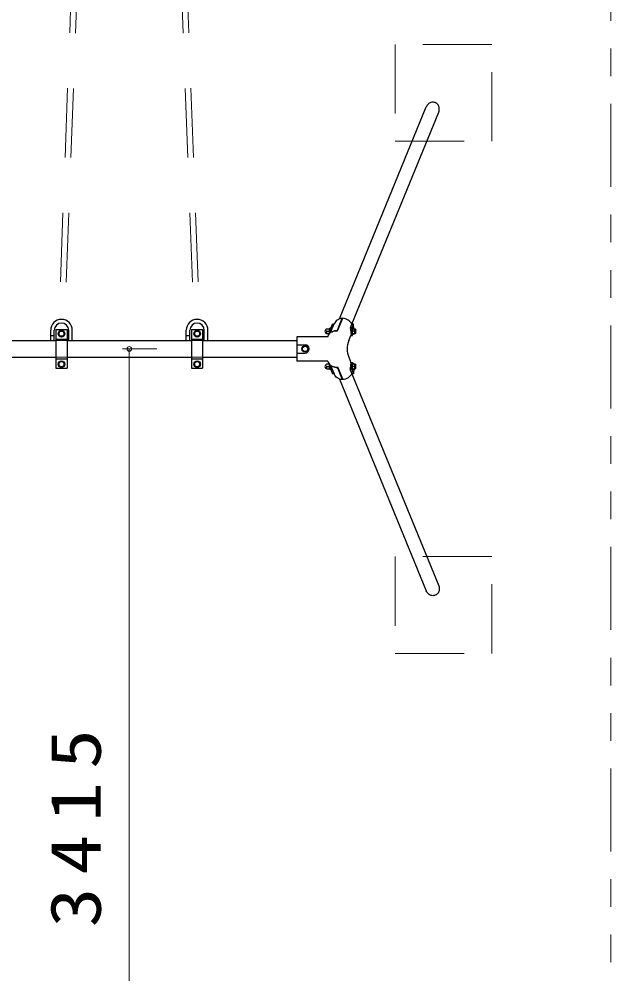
# Model space of a CAD drawing. Units: millimetres on the paper, with parts at other scales. Extents: x 197 to 617, y 140 to 437.
# Drawn here: x 557.91 to 579.29, y 262.04 to 296.52 of the extents above; entities that cross this region are included whole.
import ezdxf

# ---------------------------------------------------------------- set-up
doc = ezdxf.new("R2010")
doc.units = ezdxf.units.MM
doc.linetypes.add('USER1', pattern=[4.5, 2.5, -2])
doc.linetypes.add('USER3', pattern=[8, 3, -1, 1, -1, 1, -1])
doc.layers.add('線', color=2, linetype='Continuous', lineweight=25)
doc.layers.add('補助', color=2, linetype='Continuous', lineweight=13)
doc.styles.add('ＭＳ ゴシック', font='')
doc.styles.get('ＭＳ ゴシック').set_extended_font_data('MS Gothic')

# ---------------------------------------------------------------- blocks, each defined once
blk = doc.blocks.new('dimension_origin')
at = {"color": 0, "linetype": 'Continuous', "lineweight": -2}
blk.add_circle((0, 0), 1.25, dxfattribs=at)

msp = doc.modelspace()

# ---------------------------------------------------------------- linework, layer by layer
at = {"layer": '線', "color": 4, "linetype": 'USER1', "lineweight": 13}
for p, q in [((559.832, 298.518), (559.337, 285.284)), ((560.042, 298.511), (559.547, 285.276)), ((563.743, 298.511), (564.237, 285.276)), ((563.952, 298.518), (564.447, 285.284)), ((559.242, 284.908), (559.642, 284.908)), ((564.142, 284.908), (564.542, 284.908)), ((559.242, 284.303), (559.642, 284.303)), ((564.142, 284.303), (564.542, 284.303))]:
    msp.add_line(p, q, dxfattribs=at)
at = {"layer": '線', "color": 7}
for p, q in [((569.49, 285.692), (572.621, 293.344)), ((569.937, 285.501), (573.071, 293.16)), ((569.166, 285.199), (569.292, 285.507)), ((569.989, 285.501), (569.934, 285.501)), ((570.001, 285.336), (569.989, 285.501)), ((553.242, 284.908), (559.242, 284.908)), ((559.642, 284.908), (564.142, 284.908)), ((564.542, 284.908), (567.942, 284.908)), ((567.942, 285.045), (567.942, 284.165)), ((569.059, 285.045), (567.942, 285.045)), ((569.059, 285.045), (569.085, 285.107)), ((569.824, 284.907), (569.9, 285.093)), ((569.9, 285.093), (569.942, 285.093)), ((569.959, 285.104), (569.967, 285.121)), ((567.942, 284.755), (568.242, 284.755)), ((553.242, 284.303), (559.242, 284.303)), ((559.642, 284.303), (564.142, 284.303)), ((564.542, 284.303), (567.942, 284.303)), ((567.942, 284.455), (568.242, 284.455)), ((569.059, 284.165), (567.942, 284.165)), ((569.059, 284.165), (569.085, 284.104)), ((569.824, 284.304), (569.9, 284.118)), ((569.166, 284.012), (569.292, 283.704)), ((569.9, 284.118), (569.942, 284.118)), ((569.959, 284.107), (569.967, 284.089)), ((570.001, 283.874), (569.989, 283.71)), ((569.289, 283.71), (569.234, 283.71)), ((569.49, 283.519), (572.621, 275.866)), ((569.989, 283.71), (569.934, 283.71)), ((569.937, 283.71), (573.071, 276.05))]:
    msp.add_line(p, q, dxfattribs=at)
at = {"layer": '線'}
for p, q in [((569.41, 285.283), (569.585, 285.712)), ((569.419, 285.255), (569.606, 285.712)), ((569.588, 285.669), (569.585, 285.712)), ((559.052, 284.908), (559.052, 285.28)), ((559.182, 284.908), (559.182, 285.28)), ((559.242, 285.305), (559.642, 285.305)), ((559.242, 285.305), (559.242, 283.905)), ((559.443, 285.265), (559.348, 285.211)), ((559.348, 285.211), (559.348, 285.101)), ((559.538, 285.211), (559.443, 285.265)), ((559.538, 285.101), (559.538, 285.211)), ((559.642, 285.305), (559.642, 283.905)), ((559.702, 284.908), (559.702, 285.28)), ((559.832, 284.908), (559.832, 285.28)), ((563.952, 284.908), (563.952, 285.28)), ((564.082, 284.908), (564.082, 285.28)), ((564.142, 285.305), (564.542, 285.305)), ((564.142, 285.305), (564.142, 283.905)), ((564.343, 285.265), (564.248, 285.211)), ((564.248, 285.211), (564.248, 285.101)), ((564.438, 285.211), (564.343, 285.265)), ((564.438, 285.101), (564.438, 285.211)), ((564.542, 285.305), (564.542, 283.905)), ((564.602, 284.908), (564.602, 285.28)), ((564.732, 284.908), (564.732, 285.28)), ((569.034, 285.241), (569.122, 285.241)), ((569.044, 285.336), (569.132, 285.336)), ((569.161, 285.349), (569.141, 285.349)), ((569.18, 285.361), (569.17, 285.361)), ((569.184, 285.379), (569.234, 285.501)), ((569.289, 285.501), (569.234, 285.501)), ((569.884, 285.379), (569.934, 285.501)), ((569.939, 285.379), (569.989, 285.501)), ((569.974, 285.361), (569.949, 285.361)), ((569.955, 285.241), (569.964, 285.336)), ((569.964, 285.146), (569.955, 285.241)), ((570.022, 285.241), (569.955, 285.241)), ((569.964, 285.336), (570.043, 285.336)), ((570.043, 285.336), (570.051, 285.336)), ((570.051, 285.336), (570.056, 285.329)), ((559.182, 285.08), (559.052, 285.08)), ((559.263, 284.963), (559.623, 284.963)), ((559.348, 285.101), (559.443, 285.046)), ((559.443, 285.046), (559.538, 285.101)), ((564.082, 285.08), (563.952, 285.08)), ((564.163, 284.963), (564.523, 284.963)), ((564.248, 285.101), (564.343, 285.046)), ((564.343, 285.046), (564.438, 285.101)), ((569.11, 285.146), (569.044, 285.146)), ((569.974, 285.121), (569.949, 285.121)), ((570.043, 285.146), (569.964, 285.146)), ((570.051, 285.146), (570.043, 285.146)), ((570.051, 285.146), (570.057, 285.155)), ((568.133, 284.605), (568.187, 284.7)), ((568.187, 284.51), (568.133, 284.605)), ((568.187, 284.7), (568.297, 284.7)), ((568.297, 284.51), (568.187, 284.51)), ((568.297, 284.7), (568.352, 284.605)), ((568.352, 284.605), (568.297, 284.51)), ((559.262, 284.247), (559.622, 284.247)), ((559.442, 284.165), (559.347, 284.11)), ((559.537, 284.11), (559.442, 284.165)), ((564.162, 284.247), (564.522, 284.247)), ((564.342, 284.165), (564.247, 284.11)), ((564.437, 284.11), (564.342, 284.165)), ((559.242, 283.905), (559.642, 283.905)), ((559.347, 284.11), (559.347, 284)), ((559.347, 284), (559.442, 283.945)), ((559.442, 283.945), (559.537, 284)), ((559.537, 284), (559.537, 284.11)), ((564.142, 283.905), (564.542, 283.905)), ((564.247, 284.11), (564.247, 284)), ((564.247, 284), (564.342, 283.945)), ((564.342, 283.945), (564.437, 284)), ((564.437, 284), (564.437, 284.11)), ((569.034, 283.969), (569.122, 283.969)), ((569.044, 284.064), (569.11, 284.064)), ((569.132, 283.874), (569.044, 283.874)), ((569.161, 283.862), (569.141, 283.862)), ((569.18, 283.849), (569.17, 283.849)), ((569.184, 283.831), (569.234, 283.71)), ((569.41, 283.928), (569.585, 283.499)), ((569.419, 283.956), (569.606, 283.499)), ((569.884, 283.831), (569.934, 283.71)), ((569.939, 283.831), (569.989, 283.71)), ((569.974, 284.089), (569.949, 284.089)), ((569.974, 283.849), (569.949, 283.849)), ((569.955, 283.969), (569.964, 284.064)), ((569.964, 283.874), (569.955, 283.969)), ((570.022, 283.969), (569.955, 283.969)), ((569.964, 284.064), (570.043, 284.064)), ((570.043, 283.874), (569.964, 283.874)), ((570.043, 284.064), (570.051, 284.064)), ((570.051, 283.874), (570.043, 283.874)), ((570.051, 284.064), (570.056, 284.057)), ((570.051, 283.874), (570.057, 283.882)), ((569.588, 283.541), (569.585, 283.499))]:
    msp.add_line(p, q, dxfattribs=at)
at = {"layer": '線', "linetype": 'USER3', "lineweight": 13}
msp.add_lwpolyline([(533.192, 250.455), (579.292, 250.455), (579.292, 318.755), (533.192, 318.755)], close=True, dxfattribs=at)
at = {"layer": '線', "color": 4, "linetype": 'USER1', "lineweight": 13}
for points in [[(571.492, 292.105), (574.992, 292.105), (574.992, 295.605), (571.492, 295.605)], [(571.492, 273.605), (574.992, 273.605), (574.992, 277.105), (571.492, 277.105)]]:
    msp.add_lwpolyline(points, close=True, dxfattribs=at)
at = {"layer": '線', "color": 7}
for points in [[(573.071, 293.16), (573.082, 293.193), (573.089, 293.228), (573.092, 293.262), (573.091, 293.297), (573.086, 293.33), (573.077, 293.363), (573.063, 293.393), (573.046, 293.421), (573.026, 293.446), (573.002, 293.468), (572.976, 293.486), (572.947, 293.5), (572.917, 293.51), (572.886, 293.516), (572.853, 293.517), (572.821, 293.513), (572.789, 293.505), (572.758, 293.493), (572.729, 293.476), (572.702, 293.456), (572.677, 293.432), (572.655, 293.405), (572.636, 293.376), (572.621, 293.344)], [(569.585, 285.712), (569.537, 285.705), (569.49, 285.692), (569.446, 285.673), (569.406, 285.649), (569.37, 285.619), (569.338, 285.586), (569.312, 285.548), (569.292, 285.507)], [(569.934, 285.501), (569.908, 285.543), (569.876, 285.582), (569.839, 285.617), (569.798, 285.647), (569.754, 285.672), (569.706, 285.691), (569.656, 285.705), (569.606, 285.712)], [(569.942, 285.093), (569.947, 285.094), (569.951, 285.096), (569.956, 285.099), (569.959, 285.104)], [(569.942, 284.118), (569.945, 284.117), (569.948, 284.116), (569.951, 284.115), (569.954, 284.113), (569.957, 284.11), (569.959, 284.107)], [(569.585, 283.499), (569.537, 283.506), (569.49, 283.519), (569.446, 283.538), (569.406, 283.562), (569.37, 283.591), (569.338, 283.625), (569.312, 283.663), (569.292, 283.704)], [(569.934, 283.71), (569.908, 283.668), (569.876, 283.629), (569.839, 283.594), (569.798, 283.564), (569.754, 283.539), (569.706, 283.519), (569.656, 283.506), (569.606, 283.499)], [(573.071, 276.05), (573.082, 276.017), (573.089, 275.983), (573.092, 275.949), (573.091, 275.914), (573.086, 275.88), (573.077, 275.848), (573.063, 275.818), (573.046, 275.79), (573.026, 275.764), (573.002, 275.743), (572.976, 275.724), (572.947, 275.71), (572.917, 275.7), (572.886, 275.695), (572.853, 275.694), (572.821, 275.698), (572.789, 275.706), (572.758, 275.718), (572.729, 275.734), (572.702, 275.755), (572.677, 275.779), (572.655, 275.805), (572.636, 275.835), (572.621, 275.866)]]:
    msp.add_lwpolyline(points, dxfattribs=at)
at = {"layer": '線'}
for points in [[(569.027, 285.217), (569.027, 285.229), (569.026, 285.241), (569.027, 285.254), (569.027, 285.266)], [(569.043, 285.146), (569.042, 285.147), (569.04, 285.149), (569.038, 285.151), (569.037, 285.154), (569.035, 285.158), (569.033, 285.163), (569.032, 285.169), (569.031, 285.175), (569.03, 285.181), (569.029, 285.187), (569.028, 285.194), (569.027, 285.201), (569.027, 285.207), (569.027, 285.213), (569.027, 285.219), (569.028, 285.225), (569.028, 285.23), (569.029, 285.234), (569.03, 285.237), (569.031, 285.239), (569.033, 285.241), (569.034, 285.241)], [(569.086, 285.107), (569.109, 285.144), (569.139, 285.177), (569.175, 285.205), (569.217, 285.228), (569.263, 285.245), (569.313, 285.255), (569.365, 285.258), (569.419, 285.255)], [(569.127, 285.166), (569.126, 285.178), (569.124, 285.191), (569.123, 285.206), (569.122, 285.221), (569.122, 285.237), (569.122, 285.253), (569.123, 285.268), (569.123, 285.283), (569.125, 285.297), (569.126, 285.31), (569.128, 285.321), (569.13, 285.331), (569.133, 285.339), (569.135, 285.344), (569.138, 285.348), (569.141, 285.349)], [(569.151, 285.188), (569.15, 285.204), (569.15, 285.221), (569.149, 285.239), (569.149, 285.256), (569.15, 285.273), (569.151, 285.289), (569.152, 285.305), (569.154, 285.319), (569.156, 285.331), (569.159, 285.342), (569.161, 285.35), (569.164, 285.356), (569.167, 285.36), (569.17, 285.361)], [(569.239, 285.237), (569.319, 285.27), (569.41, 285.283)], [(569.949, 285.121), (569.946, 285.123), (569.944, 285.126), (569.941, 285.131), (569.939, 285.138), (569.936, 285.146), (569.934, 285.157), (569.933, 285.168), (569.931, 285.181), (569.93, 285.196), (569.929, 285.21), (569.928, 285.226), (569.928, 285.241), (569.928, 285.257), (569.929, 285.273), (569.93, 285.287), (569.931, 285.301), (569.933, 285.315), (569.934, 285.326), (569.936, 285.337), (569.939, 285.345), (569.941, 285.352), (569.944, 285.357), (569.946, 285.36), (569.949, 285.361)], [(569.986, 285.146), (569.984, 285.138), (569.982, 285.131), (569.979, 285.126), (569.977, 285.123), (569.974, 285.121), (569.971, 285.122), (569.968, 285.126), (569.966, 285.131), (569.963, 285.137), (569.961, 285.146), (569.959, 285.157), (569.957, 285.168), (569.956, 285.181), (569.954, 285.196), (569.954, 285.21), (569.953, 285.226), (569.953, 285.241), (569.953, 285.257), (569.954, 285.273), (569.954, 285.287), (569.956, 285.302), (569.957, 285.315), (569.959, 285.326), (569.961, 285.337), (569.963, 285.345), (569.966, 285.352), (569.968, 285.357), (569.971, 285.36), (569.974, 285.361), (569.977, 285.36), (569.979, 285.357), (569.982, 285.352), (569.984, 285.345), (569.986, 285.336)], [(570.032, 285.336), (570.033, 285.336), (570.035, 285.334), (570.036, 285.332), (570.037, 285.329), (570.038, 285.325), (570.038, 285.32), (570.039, 285.314), (570.039, 285.308), (570.039, 285.302), (570.039, 285.296), (570.038, 285.289), (570.037, 285.282), (570.037, 285.276), (570.035, 285.27), (570.034, 285.264), (570.033, 285.258), (570.031, 285.253), (570.029, 285.249), (570.028, 285.246), (570.026, 285.244), (570.024, 285.242), (570.023, 285.241)], [(570.032, 285.146), (570.033, 285.147), (570.035, 285.149), (570.036, 285.151), (570.037, 285.154), (570.038, 285.158), (570.038, 285.163), (570.039, 285.169), (570.039, 285.175), (570.039, 285.181), (570.039, 285.187), (570.038, 285.194), (570.037, 285.201), (570.037, 285.207), (570.035, 285.213), (570.034, 285.219), (570.033, 285.225), (570.031, 285.23), (570.029, 285.234), (570.028, 285.237), (570.026, 285.239), (570.024, 285.241), (570.023, 285.241)], [(569.913, 285.152), (569.913, 285.144), (569.914, 285.136), (569.915, 285.129), (569.917, 285.121), (569.919, 285.115), (569.922, 285.109), (569.925, 285.104), (569.929, 285.1), (569.932, 285.096), (569.936, 285.094), (569.94, 285.093), (569.945, 285.093), (569.949, 285.094), (569.952, 285.097), (569.956, 285.1), (569.959, 285.104)], [(569.027, 283.945), (569.027, 283.957), (569.026, 283.969), (569.027, 283.981), (569.027, 283.994)], [(569.043, 283.874), (569.042, 283.875), (569.04, 283.876), (569.038, 283.879), (569.037, 283.882), (569.035, 283.886), (569.033, 283.891), (569.032, 283.896), (569.031, 283.902), (569.03, 283.909), (569.029, 283.915), (569.028, 283.922), (569.027, 283.928), (569.027, 283.935), (569.027, 283.941), (569.027, 283.947), (569.028, 283.952), (569.028, 283.957), (569.029, 283.961), (569.03, 283.965), (569.031, 283.967), (569.033, 283.969), (569.034, 283.969)], [(569.086, 284.104), (569.109, 284.066), (569.139, 284.033), (569.175, 284.005), (569.217, 283.983), (569.263, 283.966), (569.313, 283.956), (569.365, 283.952), (569.419, 283.956)], [(569.141, 283.862), (569.138, 283.863), (569.135, 283.866), (569.133, 283.872), (569.13, 283.88), (569.128, 283.889), (569.126, 283.901), (569.125, 283.914), (569.123, 283.928), (569.123, 283.943), (569.122, 283.958), (569.122, 283.974), (569.122, 283.99), (569.123, 284.005), (569.124, 284.019), (569.126, 284.033), (569.127, 284.045)], [(569.17, 283.849), (569.167, 283.85), (569.164, 283.854), (569.161, 283.86), (569.159, 283.869), (569.156, 283.879), (569.154, 283.892), (569.152, 283.906), (569.151, 283.921), (569.15, 283.938), (569.149, 283.955), (569.149, 283.972), (569.15, 283.989), (569.15, 284.006), (569.151, 284.022)], [(569.239, 283.974), (569.319, 283.941), (569.41, 283.928)], [(569.913, 284.059), (569.913, 284.067), (569.914, 284.075), (569.915, 284.082), (569.917, 284.089), (569.919, 284.096), (569.922, 284.102), (569.925, 284.107), (569.929, 284.111), (569.932, 284.114), (569.936, 284.116), (569.94, 284.117), (569.944, 284.117), (569.948, 284.116), (569.952, 284.114), (569.956, 284.111), (569.959, 284.107)], [(569.949, 283.849), (569.946, 283.85), (569.944, 283.853), (569.941, 283.858), (569.939, 283.865), (569.936, 283.874), (569.934, 283.884), (569.933, 283.896), (569.931, 283.909), (569.93, 283.923), (569.929, 283.938), (569.928, 283.954), (569.928, 283.969), (569.928, 283.985), (569.929, 284), (569.93, 284.015), (569.931, 284.029), (569.933, 284.042), (569.934, 284.054), (569.936, 284.064), (569.939, 284.073), (569.941, 284.08), (569.944, 284.085), (569.946, 284.088), (569.949, 284.089)], [(569.986, 283.874), (569.984, 283.865), (569.982, 283.858), (569.979, 283.853), (569.977, 283.85), (569.974, 283.849), (569.971, 283.85), (569.968, 283.853), (569.966, 283.858), (569.963, 283.865), (569.961, 283.874), (569.959, 283.884), (569.957, 283.896), (569.956, 283.909), (569.954, 283.923), (569.954, 283.938), (569.953, 283.954), (569.953, 283.969), (569.953, 283.985), (569.954, 284), (569.954, 284.015), (569.956, 284.029), (569.957, 284.042), (569.959, 284.054), (569.961, 284.065), (569.963, 284.073), (569.966, 284.08), (569.968, 284.085), (569.971, 284.088), (569.974, 284.089), (569.977, 284.088), (569.979, 284.085), (569.982, 284.08), (569.984, 284.073), (569.986, 284.064)], [(570.032, 284.064), (570.033, 284.064), (570.035, 284.062), (570.036, 284.06), (570.037, 284.056), (570.038, 284.052), (570.038, 284.047), (570.039, 284.042), (570.039, 284.036), (570.039, 284.03), (570.039, 284.023), (570.038, 284.017), (570.037, 284.01), (570.037, 284.004), (570.035, 283.997), (570.034, 283.991), (570.033, 283.986), (570.031, 283.981), (570.029, 283.977), (570.028, 283.974), (570.026, 283.971), (570.024, 283.97), (570.023, 283.969)], [(570.032, 283.874), (570.033, 283.875), (570.035, 283.876), (570.036, 283.879), (570.037, 283.882), (570.038, 283.886), (570.038, 283.891), (570.039, 283.896), (570.039, 283.902), (570.039, 283.909), (570.039, 283.915), (570.038, 283.922), (570.037, 283.928), (570.037, 283.935), (570.035, 283.941), (570.034, 283.947), (570.033, 283.952), (570.031, 283.957), (570.029, 283.961), (570.028, 283.965), (570.026, 283.967), (570.024, 283.969), (570.023, 283.969)]]:
    msp.add_lwpolyline(points, dxfattribs=at)
for points in [[(570.053, 285.151), (570.051, 285.152), (570.05, 285.153), (570.048, 285.155), (570.047, 285.157), (570.046, 285.16), (570.045, 285.164), (570.044, 285.168), (570.042, 285.173), (570.041, 285.178), (570.041, 285.184), (570.04, 285.19), (570.039, 285.196), (570.038, 285.203), (570.038, 285.211), (570.037, 285.218), (570.037, 285.226), (570.037, 285.234), (570.037, 285.241), (570.037, 285.249), (570.037, 285.257), (570.037, 285.265), (570.038, 285.272), (570.038, 285.28), (570.039, 285.286), (570.04, 285.293), (570.041, 285.299), (570.041, 285.305), (570.042, 285.31), (570.044, 285.315), (570.045, 285.319), (570.046, 285.323), (570.047, 285.326), (570.048, 285.328), (570.05, 285.33), (570.051, 285.331), (570.053, 285.331), (570.054, 285.331), (570.055, 285.33), (570.057, 285.328), (570.058, 285.326), (570.059, 285.323), (570.06, 285.319), (570.061, 285.315), (570.063, 285.31), (570.064, 285.305), (570.064, 285.299), (570.065, 285.293), (570.066, 285.286), (570.067, 285.28), (570.067, 285.272), (570.068, 285.265), (570.068, 285.257), (570.068, 285.249), (570.068, 285.241), (570.068, 285.234), (570.068, 285.226), (570.068, 285.218), (570.067, 285.211), (570.067, 285.203), (570.066, 285.196), (570.065, 285.19), (570.064, 285.184), (570.064, 285.178), (570.063, 285.173), (570.061, 285.168), (570.06, 285.164), (570.059, 285.16), (570.058, 285.157), (570.057, 285.155), (570.055, 285.153), (570.054, 285.152)], [(570.053, 283.879), (570.051, 283.88), (570.05, 283.881), (570.048, 283.882), (570.047, 283.885), (570.046, 283.888), (570.045, 283.891), (570.044, 283.896), (570.042, 283.9), (570.041, 283.906), (570.041, 283.911), (570.04, 283.918), (570.039, 283.924), (570.038, 283.931), (570.038, 283.938), (570.037, 283.946), (570.037, 283.954), (570.037, 283.961), (570.037, 283.969), (570.037, 283.977), (570.037, 283.985), (570.037, 283.993), (570.038, 284), (570.038, 284.007), (570.039, 284.014), (570.04, 284.021), (570.041, 284.027), (570.041, 284.033), (570.042, 284.038), (570.044, 284.043), (570.045, 284.047), (570.046, 284.051), (570.047, 284.054), (570.048, 284.056), (570.05, 284.058), (570.051, 284.059), (570.053, 284.059), (570.054, 284.059), (570.055, 284.058), (570.057, 284.056), (570.058, 284.054), (570.059, 284.051), (570.06, 284.047), (570.061, 284.043), (570.063, 284.038), (570.064, 284.033), (570.064, 284.027), (570.065, 284.021), (570.066, 284.014), (570.067, 284.007), (570.067, 284), (570.068, 283.993), (570.068, 283.985), (570.068, 283.977), (570.068, 283.969), (570.068, 283.961), (570.068, 283.954), (570.068, 283.946), (570.067, 283.938), (570.067, 283.931), (570.066, 283.924), (570.065, 283.918), (570.064, 283.911), (570.064, 283.906), (570.063, 283.9), (570.061, 283.896), (570.06, 283.891), (570.059, 283.888), (570.058, 283.885), (570.057, 283.882), (570.055, 283.881), (570.054, 283.88)]]:
    msp.add_lwpolyline(points, close=True, dxfattribs=at)
for centre, radius in [((559.443, 285.156), 0.12), ((559.443, 285.156), 0.095), ((564.343, 285.156), 0.12), ((564.343, 285.156), 0.095), ((568.242, 284.605), 0.12), ((568.242, 284.605), 0.095), ((559.442, 284.055), 0.12), ((559.442, 284.055), 0.095), ((564.342, 284.055), 0.12), ((564.342, 284.055), 0.095)]:
    msp.add_circle(centre, radius, dxfattribs=at)
for centre, radius, start, end in [((559.442, 285.28), 0.39, 0, 180), ((559.442, 285.28), 0.26, 0, 180), ((564.342, 285.28), 0.39, 0, 180), ((564.342, 285.28), 0.26, 0, 180), ((569.037, 285.241), 0.08, 92.3626, 267.6374), ((569.874, 285.184), 0.716, 164.2144, 179.2981), ((570.628, 285.184), 0.716, 164.2144, 182.5862), ((569.037, 283.969), 0.08, 92.3626, 267.6374), ((569.874, 284.026), 0.716, 180.7019, 195.7856), ((570.628, 284.026), 0.716, 177.4138, 195.7856)]:
    msp.add_arc(centre, radius, start, end, dxfattribs=at)
at = {"layer": '線', "color": 7}
for centre, radius, start, end in [((570.561, 284.605), 0.797, 157.751, 202.249), ((568.242, 284.605), 0.15, 270, 90)]:
    msp.add_arc(centre, radius, start, end, dxfattribs=at)
at = {"layer": '線'}
for points, knots in [([(569.884, 285.379), (569.883, 285.375), (569.882, 285.371), (569.881, 285.366), (569.88, 285.362), (569.879, 285.358), (569.879, 285.353), (569.878, 285.349), (569.878, 285.344), (569.877, 285.34), (569.877, 285.336), (569.877, 285.331), (569.877, 285.327), (569.877, 285.322), (569.878, 285.318), (569.878, 285.313), (569.879, 285.309), (569.88, 285.305), (569.881, 285.3), (569.882, 285.296), (569.883, 285.292), (569.884, 285.287), (569.885, 285.283), (569.886, 285.279), (569.887, 285.275), (569.889, 285.27), (569.89, 285.266), (569.891, 285.262), (569.892, 285.257), (569.893, 285.253), (569.894, 285.249), (569.895, 285.244), (569.896, 285.24), (569.896, 285.236), (569.897, 285.231), (569.898, 285.227), (569.898, 285.222), (569.899, 285.218), (569.899, 285.214), (569.899, 285.209), (569.9, 285.205), (569.9, 285.2), (569.9, 285.196), (569.9, 285.191), (569.9, 285.187), (569.9, 285.183)], [0, 0, 0, 0, 1, 1, 1, 2, 2, 2, 3, 3, 3, 4, 4, 4, 5, 5, 5, 6, 6, 6, 7, 7, 7, 8, 8, 8, 9, 9, 9, 10, 10, 10, 11, 11, 11, 12, 12, 12, 13, 13, 13, 14, 14, 14, 15, 15, 15, 15]), ([(569.9, 285.183), (569.901, 285.18), (569.901, 285.177), (569.901, 285.174), (569.901, 285.171), (569.901, 285.168), (569.902, 285.165), (569.902, 285.162), (569.902, 285.159), (569.902, 285.156), (569.902, 285.153), (569.902, 285.15), (569.902, 285.147), (569.902, 285.144), (569.902, 285.141), (569.902, 285.138), (569.902, 285.135), (569.902, 285.132), (569.902, 285.129), (569.902, 285.126), (569.902, 285.123), (569.902, 285.12), (569.902, 285.117), (569.902, 285.114), (569.901, 285.111), (569.901, 285.108), (569.901, 285.105), (569.901, 285.102), (569.901, 285.099), (569.9, 285.096), (569.9, 285.093)], [0, 0, 0, 0, 1, 1, 1, 2, 2, 2, 3, 3, 3, 4, 4, 4, 5, 5, 5, 6, 6, 6, 7, 7, 7, 8, 8, 8, 9, 9, 9, 10, 10, 10, 10]), ([(569.884, 283.831), (569.883, 283.836), (569.882, 283.84), (569.881, 283.844), (569.88, 283.849), (569.879, 283.853), (569.879, 283.858), (569.878, 283.862), (569.878, 283.866), (569.877, 283.871), (569.877, 283.875), (569.877, 283.88), (569.877, 283.884), (569.877, 283.888), (569.878, 283.893), (569.878, 283.897), (569.879, 283.902), (569.88, 283.906), (569.881, 283.91), (569.882, 283.915), (569.883, 283.919), (569.884, 283.923), (569.885, 283.928), (569.886, 283.932), (569.887, 283.936), (569.889, 283.94), (569.89, 283.945), (569.891, 283.949), (569.892, 283.953), (569.893, 283.958), (569.894, 283.962), (569.895, 283.966), (569.896, 283.971), (569.896, 283.975), (569.897, 283.979), (569.898, 283.984), (569.898, 283.988), (569.899, 283.993), (569.899, 283.997), (569.899, 284.002), (569.9, 284.006), (569.9, 284.01), (569.9, 284.015), (569.9, 284.019), (569.9, 284.024), (569.9, 284.028)], [0, 0, 0, 0, 1, 1, 1, 2, 2, 2, 3, 3, 3, 4, 4, 4, 5, 5, 5, 6, 6, 6, 7, 7, 7, 8, 8, 8, 9, 9, 9, 10, 10, 10, 11, 11, 11, 12, 12, 12, 13, 13, 13, 14, 14, 14, 15, 15, 15, 15]), ([(569.9, 284.028), (569.901, 284.031), (569.901, 284.034), (569.901, 284.037), (569.901, 284.04), (569.901, 284.043), (569.902, 284.046), (569.902, 284.049), (569.902, 284.052), (569.902, 284.055), (569.902, 284.058), (569.902, 284.061), (569.902, 284.064), (569.902, 284.067), (569.902, 284.07), (569.902, 284.073), (569.902, 284.076), (569.902, 284.079), (569.902, 284.082), (569.902, 284.085), (569.902, 284.088), (569.902, 284.091), (569.902, 284.094), (569.902, 284.097), (569.901, 284.1), (569.901, 284.103), (569.901, 284.106), (569.901, 284.109), (569.901, 284.112), (569.9, 284.115), (569.9, 284.118)], [0, 0, 0, 0, 1, 1, 1, 2, 2, 2, 3, 3, 3, 4, 4, 4, 5, 5, 5, 6, 6, 6, 7, 7, 7, 8, 8, 8, 9, 9, 9, 10, 10, 10, 10])]:
    msp.add_open_spline(points, degree=3, knots=knots, dxfattribs=at)
at = {"layer": '補助'}
for p, q in [((561.642, 284.605), (562.892, 284.605)), ((561.892, 284.605), (561.892, 250.455))]:
    msp.add_line(p, q, dxfattribs=at)

# ---------------------------------------------------------------- block references
at = {"layer": '補助', "xscale": 0.0667, "yscale": 0.0667, "rotation": 270}
msp.add_blockref('dimension_origin', (561.892, 284.605), dxfattribs=at)

# ---------------------------------------------------------------- texts
at = {"layer": '補助', "insert": (560.892, 267.53), "char_height": 1.833, "attachment_point": 8, "rotation": 90, "style": 'ＭＳ ゴシック'}
msp.add_mtext('\\T1.33;\\W1.15;3415', dxfattribs=at)

doc.saveas('drawing.dxf')
